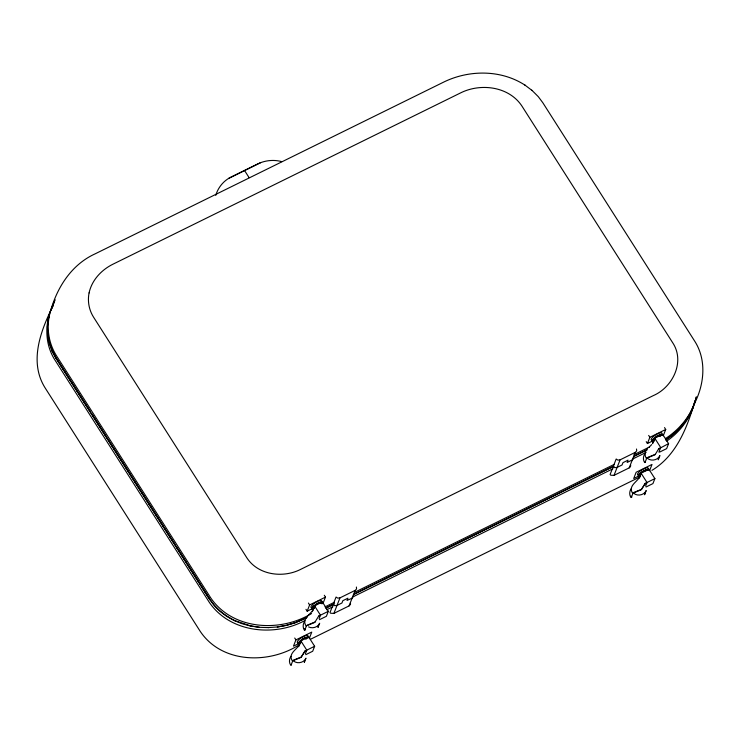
<?xml version="1.0" encoding="UTF-8"?>
<svg xmlns="http://www.w3.org/2000/svg" width="740" height="740" viewBox="0 0 740 740"><rect width="100%" height="100%" fill="white"/><g stroke="black" fill="none" stroke-linecap="round" stroke-linejoin="round"><path stroke-width="1.11" d="M48.535 317.913L47.434 326.34L47.647 334.674L49.155 342.851L51.92 350.732L55.509 357.42L209.929 599.844L55.528 357.355L51.948 350.668M48.035 324.194L48.433 321.058M49.284 316.008C46.592 329.448 49.007 343.795 56.277 355.45L210.706 597.865C232.628 630.018 280.118 632.7 311.54 613.534M304.704 660.802L304.316 662.411L305.962 658.193C303.937 662.846 297.175 664.215 293.419 660.866M318.404 625.837L318.015 627.446L319.671 623.228C317.876 627.317 312.447 628.88 308.562 626.91M644.947 493.145L644.559 494.764L646.214 490.546C644.188 495.19 637.427 496.559 633.662 493.219M658.655 458.18L658.258 459.799L659.913 455.572C657.888 460.225 651.126 461.594 647.37 458.254M298.683 646.677L299.016 645.419M300.671 641.201C299.913 648.952 286.917 652.292 292.365 660.949L301.125 657.351L304.973 651.034L314.639 646.27L308.691 636.937L300.819 640.812L298.868 645.807M312.391 611.712L312.715 610.454M314.371 606.236C313.612 613.987 300.616 617.327 306.064 625.985L314.824 622.386L318.672 616.068L328.347 611.305L322.4 601.971L314.528 605.847L312.567 610.833M640.914 473.545C640.155 481.305 627.159 484.635 632.607 493.293L641.367 489.704L645.215 483.377L654.891 478.613L648.943 469.28L641.071 473.165L639.11 478.151M654.623 438.579L652.551 443.454M48.84 317.923C54.621 291.357 69.551 265.447 95.164 253.829L444.472 81.715C469.724 69.653 501.47 69.69 525.234 85.303M651.949 470.363C676.601 455.396 687.506 427.11 694.98 400.682M665.528 438.552C680.319 428.895 692.39 414.187 696.312 396.714M696.164 397.602C692.399 415.094 680.735 430.116 665.945 439.847M215.756 195.388C218.097 187.396 223.758 180.523 231.315 176.953L257.705 163.947C265.114 160.33 273.828 159.433 281.783 161.644M268.5 627.613L259.111 627.307L250.259 625.948L241.767 623.607L233.785 620.324L250.592 625.892L259.444 627.252M268.195 627.603L277.611 626.965M306.637 617.484L302.466 619.593L306.952 617.493M309.32 638.343L311.771 632.09L295.917 639.897L293.466 646.159L298.414 643.717M305.971 609.325L307.165 611.194L309.616 604.932L325.471 597.125L324.286 595.256M291.125 664.992L292.781 660.774M304.834 630.027L306.48 625.809M323.019 603.377L325.471 597.125M318.672 616.068L320.318 615.569M305.38 653.698L306.767 650.146L300.819 640.812M319.079 618.732L320.466 615.18L314.528 605.847M314.639 646.27L312.687 651.255L305.796 654.65M328.347 611.305L326.386 616.291L319.495 619.685M339.975 597.874L337.764 598.151L336.062 597.041L329.985 612.554L330.697 613.257L333.897 613.386L339.975 597.874L355.468 590.215L356.569 588.892L356.384 587.033M333.897 613.386L349.067 605.912L355.144 590.4M620.092 459.845L617.882 460.132L616.179 459.013L610.102 474.525L610.815 475.237L614.015 475.358L620.092 459.845L635.586 452.196L636.696 450.864L636.502 449.004M614.015 475.358L629.185 467.884L635.262 452.371M646.224 441.669L647.417 443.538L649.868 437.285L665.723 429.468L664.529 427.6M631.377 497.345L633.033 493.118M645.077 462.38L646.732 458.153M652.819 443.186L654.771 438.2L662.642 434.315L668.59 443.649L666.638 448.634L659.747 452.029M649.563 470.696L652.023 464.433L636.16 472.25L633.708 478.502L638.666 476.06M663.271 435.731L665.723 429.468M668.59 443.649L658.766 448.801L660.57 447.913M645.622 486.041L647.01 482.499L641.071 473.165M658.915 452.131L660.718 447.534L654.771 438.2M654.891 478.613L652.93 483.599L646.048 486.994M693.482 405.89L689.902 413.873L685.148 421.449L679.302 428.488L672.466 434.889L665.612 439.902M694.259 403.92C704.397 384.467 706.904 359.733 694.425 340.724L542.79 102.694L538.258 96.626L532.208 90.585L524.817 84.998M51.634 307.766L55.213 299.793M54.464 301.698L50.884 309.671C44.687 325.952 45.353 345.007 54.852 359.89L209.281 602.304C229.853 632.571 274.235 637.196 304.926 620.518M51.19 309.69L52.984 305.694M52.892 306.221C40.275 331.391 28.555 362.887 45.778 388.925L200.115 631.192C221.482 663.401 268.509 664.409 298.942 644.966M692.834 408.36C687.747 421.634 678.395 433.122 666.666 441.114M304.658 621.36C302.827 623.922 302.605 627.566 304.408 630.202L305.25 629.86L304.408 628.824M290.959 656.324C289.118 658.887 288.905 662.531 290.709 665.168L291.551 664.825M644.91 453.703C643.069 456.266 642.857 459.91 644.66 462.546L645.502 462.204M631.202 488.678C629.37 491.23 629.148 494.875 630.952 497.511L631.793 497.169L630.952 496.133M304.973 651.034L301.272 656.972L293.354 660.219M658.924 448.412L655.076 454.739L646.316 458.328C644.161 455.23 644.919 450.789 647.602 448.274M645.215 483.377L641.524 489.316L633.597 492.562M651.737 444.564L648.675 447.534M349.067 605.912L350.492 604.395L350.455 602.823M629.185 467.884L630.48 466.681L630.684 465.099M228.642 178.423L260.536 162.708M307.165 611.194L312.123 608.752M647.417 443.538L652.365 441.096M325.017 606.883L334.351 602.286M355.098 592.065L614.357 464.322M634.06 454.61L649.618 446.942M326.349 607.771L333.601 604.192M354.349 593.98L613.608 466.228M634.346 456.007L646.797 449.874M325.618 608.298L334.619 603.748M353.618 594.498L613.913 466.237M633.625 456.534L647.102 449.883M326.701 609.788L332.926 606.726M353.664 596.505L612.933 468.753M632.635 459.05L646.113 452.408M310.347 639.351L639.961 476.939M304.825 651.422L306.619 650.534M645.067 483.766L646.862 482.878M302.493 619.528L295.029 622.747L286.288 625.365L277.278 627.011L286.621 625.309L295.362 622.701L302.799 619.537M647.306 457.598L655.224 454.351M307.054 625.254L314.981 622.007M234.118 620.268C224.978 615.643 216.617 609.159 210.872 600.593M233.785 620.324L226.431 616.161L219.854 611.185L214.147 605.487L209.957 599.779M531.662 90.169L532.208 90.585M613.22 466.561L614.922 467.68L617.132 467.403L622.062 464.97L622.969 462.657L628.047 460.16L627.141 462.472L632.626 459.743L633.801 457.144M333.102 604.589L334.804 605.709L337.014 605.422L341.945 602.998L342.851 600.686L347.93 598.179L347.023 600.491C348.781 599.252 355.08 598.216 353.424 594.581M648.675 435.416L649.868 437.285M244.505 170.45L249.093 177.637M308.432 603.063L309.616 604.932M294.724 638.028L295.917 639.897M90.53 411.829L55.842 357.374L52.253 350.677L49.488 342.805M91.769 413.771L106.014 436.138M107.254 438.089L112.832 446.84M113.451 447.811L163.725 526.723M164.965 528.674L174.89 544.261M176.129 546.203L186.684 562.77M187.923 564.712L210.262 599.788M47.98 334.628L49.293 341.778M314.925 606.541A3.052 0.869 -32.5 0 1 314.426 605.616M316.655 603.822A3.052 0.869 -32.5 0 1 317.331 603.461M317.969 603.192A3.052 0.869 -32.5 0 1 319.347 603.266M314.296 608.428A4.976 1.406 -32.5 0 1 316.008 604.691A4.976 1.406 -32.5 0 1 321.382 603.59M320.818 601.99A4.976 1.406 -32.5 0 1 320.485 603.433M313.797 607.642A4.976 1.406 -32.5 0 1 312.641 607.577M312.576 606.763A4.976 1.406 -32.5 0 1 312.974 606.134M311.651 607.845A6.364 1.804 -32.5 0 1 315.434 602.527A6.364 1.804 -32.5 0 1 321.604 601.583M313.483 609.224A6.364 1.804 -32.5 0 1 312.955 606.689A6.364 1.804 -32.5 0 1 320.226 602.11A6.364 1.804 -32.5 0 1 322.029 603.84M658.776 435.379A3.052 0.869 -32.5 0 1 659.275 436.304M654.465 438.848A3.052 0.869 -32.5 0 1 655.067 437.516M656.223 436.591A3.052 0.869 -32.5 0 1 656.898 436.165M657.582 435.805A3.052 0.869 -32.5 0 1 658.221 435.536M660.727 435.777A4.976 1.406 -32.5 0 1 660.08 436.498M654.946 439.727A4.976 1.406 -32.5 0 1 652.884 439.921M654.548 440.772A4.976 1.406 -32.5 0 1 655.732 437.405A4.976 1.406 -32.5 0 1 661.736 435.453M651.903 440.198A6.364 1.804 -32.5 0 1 654.983 435.333A6.364 1.804 -32.5 0 1 661.995 433.307M653.735 441.567A6.364 1.804 -32.5 0 1 655.918 436.785A6.364 1.804 -32.5 0 1 662.781 435.388M301.652 639.674A3.052 0.869 -32.5 0 1 304.825 637.991A3.052 0.869 -32.5 0 1 305.333 638.925M300.792 641.543A3.052 0.869 -32.5 0 1 300.403 641.265M306.776 638.398A4.976 1.406 -32.5 0 1 306.129 639.12M300.995 642.348A4.976 1.406 -32.5 0 1 299.395 642.672M300.597 643.393A4.976 1.406 -32.5 0 1 301.781 640.026A4.976 1.406 -32.5 0 1 307.785 638.065M298.849 642.727A6.364 1.804 -32.5 0 1 301.032 637.945A6.364 1.804 -32.5 0 1 307.905 636.548M299.783 644.188A6.364 1.804 -32.5 0 1 301.291 639.887A6.364 1.804 -32.5 0 1 308.978 637.38M645.779 470.381A3.052 0.869 -32.5 0 1 645.817 470.881M641.043 473.896A3.052 0.869 -32.5 0 1 640.72 473.313M641.367 472.481A3.052 0.869 -32.5 0 1 643.199 471.13M643.874 470.769A3.052 0.869 -32.5 0 1 645.502 470.298M640.137 475.802A4.976 1.406 -32.5 0 1 642.551 472A4.976 1.406 -32.5 0 1 648.037 470.418M640.341 474.951A4.976 1.406 -32.5 0 1 639.12 474.072M638.204 475.163A6.364 1.804 -32.5 0 1 641.978 469.845A6.364 1.804 -32.5 0 1 648.148 468.901M640.026 476.532A6.364 1.804 -32.5 0 1 642.209 471.759A6.364 1.804 -32.5 0 1 649.082 470.353M89.078 292.929C87.394 301.199 89.022 309.986 93.527 317.118L247.04 558.108C258.334 575.193 282.948 578.273 300.403 569.495L653.337 395.595C672.762 387.224 685.296 361.629 672.679 342.722L521.904 106.033C508.926 86.386 480.612 82.834 460.53 92.935L112.868 264.245C101.417 269.897 91.788 280.201 89.078 292.929"/></g></svg>
